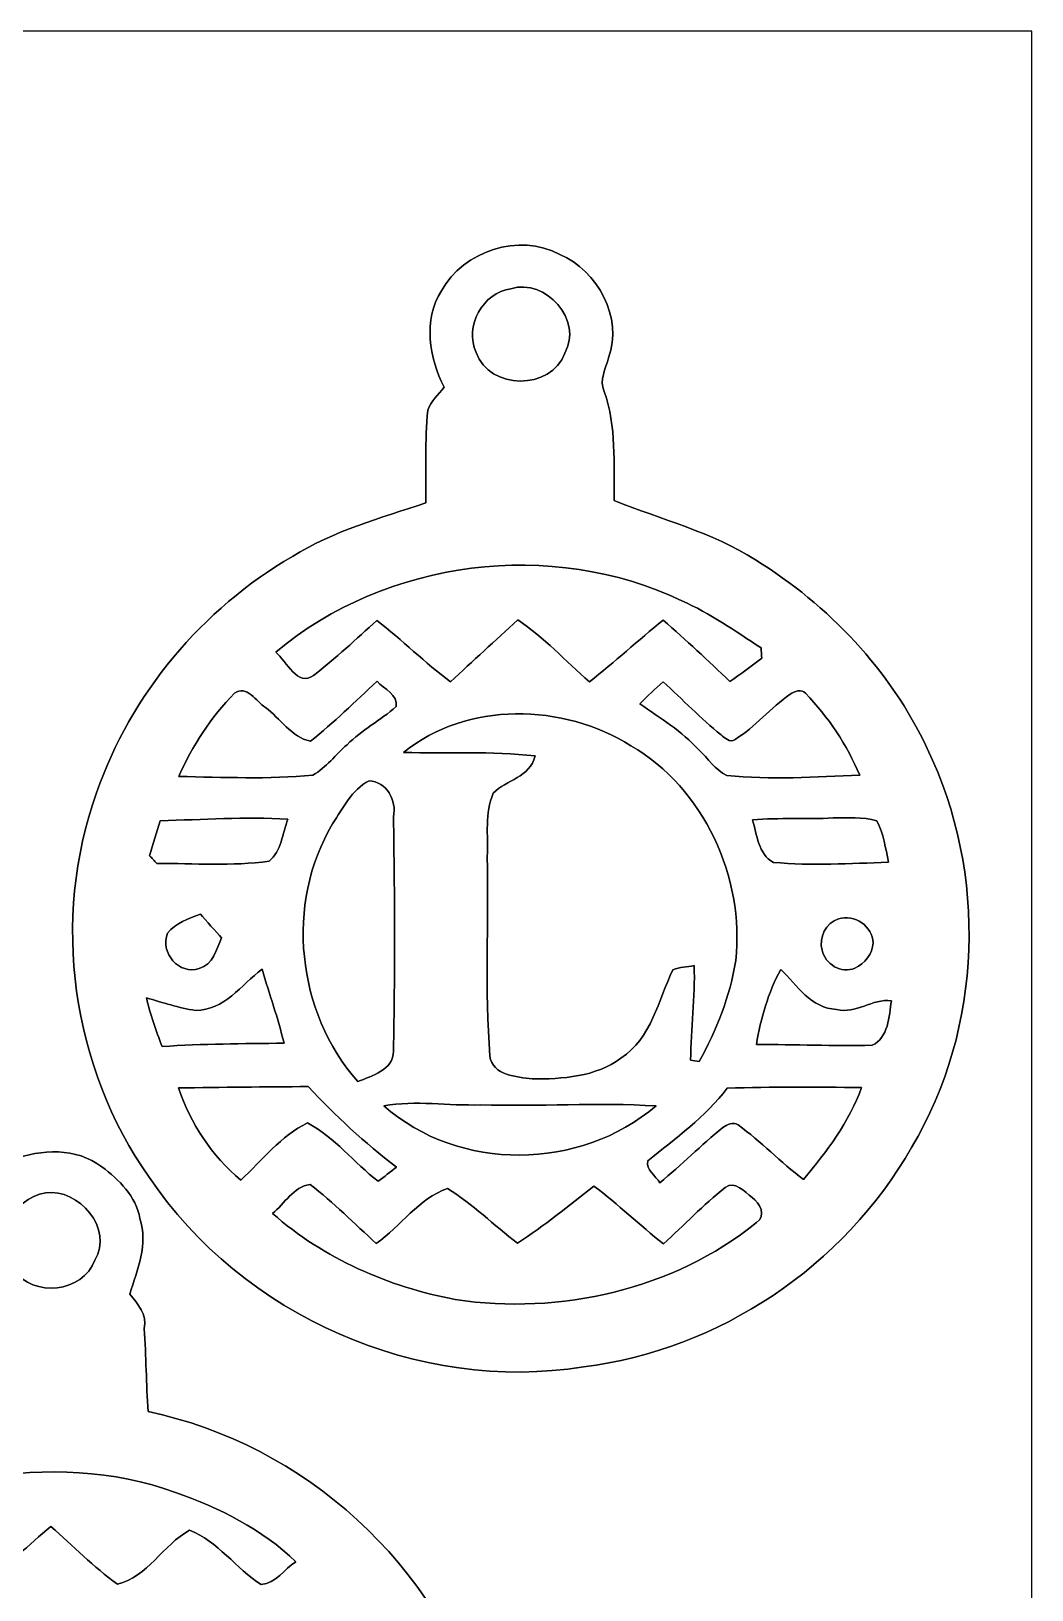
# Model space of a CAD drawing. Header units: centimetres. Extents: x -16.8 to 16.8, y -16.7 to 16.7.
# Drawn here: x 6.98 to 16.77, y 1.41 to 16.67 of the extents above; entities that cross this region are included whole.
import ezdxf

# ---------------------------------------------------------------- set-up
doc = ezdxf.new("R2010")
doc.units = ezdxf.units.CM
doc.header["$MEASUREMENT"] = 0
doc.layers.add('Layer 1', color=7, linetype='Continuous')

msp = doc.modelspace()

# ---------------------------------------------------------------- linework, layer by layer
at = {"layer": 'Layer 1', "color": 7}
for points, knots in [([(-16.77458, 16.66875), (-16.77458, 16.66875), (16.77458, 16.66875), (16.77458, 16.66875), (16.77458, 16.66875), (16.77458, 16.66875), (16.77458, -16.66875), (16.77458, -16.66875), (16.77458, -16.66875), (16.77458, -16.66875), (-16.77458, -16.66875), (-16.77458, -16.66875), (-16.77458, -16.66875), (-16.77458, -16.66875), (-16.77458, 16.66875), (-16.77458, 16.66875), (-16.77458, 16.66875), (-16.77458, 16.66875), (-16.77458, 16.66875), (-16.77458, 16.66875)], [0, 0, 0, 0, 0.16666667, 0.16666667, 0.16666667, 0.16666667, 0.33333333, 0.33333333, 0.33333333, 0.33333333, 0.5, 0.5, 0.5, 0.5, 0.66666667, 0.66666667, 0.66666667, 0.66666667, 1, 1, 1, 1]), ([(10.99397, 14.12593), (10.8144, 13.83982), (10.87508, 13.47047), (11.02078, 13.1826), (11.02078, 13.1826), (10.96398, 13.11134), (10.89272, 13.04643), (10.86132, 12.95859), (10.86132, 12.95859), (10.8331, 12.65767), (10.84509, 12.35392), (10.84157, 12.05159), (10.84157, 12.05159), (10.39707, 11.90166), (9.9374, 11.77854), (9.53558, 11.52772), (9.53558, 11.52772), (8.65223, 11.01302), (7.95373, 10.17976), (7.61824, 9.21279), (7.61824, 9.21279), (7.17374, 7.97666), (7.3727, 6.52321), (8.13329, 5.45147), (8.13329, 5.45147), (9.04346, 4.09434), (10.76819, 3.33375), (12.38462, 3.5941), (12.38462, 3.5941), (13.71247, 3.75849), (14.93696, 4.57976), (15.59807, 5.74287), (15.59807, 5.74287), (16.29551, 6.91197), (16.34172, 8.42469), (15.75012, 9.64671), (15.75012, 9.64671), (15.39311, 10.41329), (14.78421, 11.05112), (14.06913, 11.49385), (14.06913, 11.49385), (13.64368, 11.76549), (13.14838, 11.88649), (12.68554, 12.07488), (12.68554, 12.07488), (12.67813, 12.43083), (12.71305, 12.80125), (12.58746, 13.14132), (12.58746, 13.14132), (12.53949, 13.25245), (12.60193, 13.36569), (12.63156, 13.47223), (12.63156, 13.47223), (12.77444, 13.86558), (12.52396, 14.32207), (12.15425, 14.484), (12.15425, 14.484), (11.75385, 14.69496), (11.20951, 14.51963), (10.99397, 14.12593), (10.99397, 14.12593), (10.99397, 14.12593), (10.99397, 14.12593), (10.99397, 14.12593)], [0, 0, 0, 0, 0.05882353, 0.05882353, 0.05882353, 0.05882353, 0.11764706, 0.11764706, 0.11764706, 0.11764706, 0.17647059, 0.17647059, 0.17647059, 0.17647059, 0.23529412, 0.23529412, 0.23529412, 0.23529412, 0.29411765, 0.29411765, 0.29411765, 0.29411765, 0.35294118, 0.35294118, 0.35294118, 0.35294118, 0.41176471, 0.41176471, 0.41176471, 0.41176471, 0.47058824, 0.47058824, 0.47058824, 0.47058824, 0.52941176, 0.52941176, 0.52941176, 0.52941176, 0.58823529, 0.58823529, 0.58823529, 0.58823529, 0.64705882, 0.64705882, 0.64705882, 0.64705882, 0.70588235, 0.70588235, 0.70588235, 0.70588235, 0.76470588, 0.76470588, 0.76470588, 0.76470588, 0.82352941, 0.82352941, 0.82352941, 0.82352941, 0.88235294, 0.88235294, 0.88235294, 0.88235294, 1, 1, 1, 1]), ([(11.67483, 14.1478), (12.01526, 14.25469), (12.38567, 13.83524), (12.20223, 13.51668), (12.20223, 13.51668), (12.06994, 13.14979), (11.46387, 13.15473), (11.33369, 13.52303), (11.33369, 13.52303), (11.2208, 13.78232), (11.39754, 14.10794), (11.67483, 14.1478)], [0, 0, 0, 0, 0.25, 0.25, 0.25, 0.25, 0.5, 0.5, 0.5, 0.5, 1, 1, 1, 1]), ([(9.37331, 10.59004), (10.45527, 11.49914), (12.07417, 11.7027), (13.34841, 11.0931), (13.34841, 11.0931), (13.62428, 10.97033), (13.87299, 10.79747), (14.12381, 10.63096), (14.12381, 10.63096), (14.12557, 10.60556), (14.1291, 10.55476), (14.13122, 10.52971), (14.13122, 10.52971), (14.02715, 10.45281), (13.92449, 10.37519), (13.81831, 10.30182), (13.81831, 10.30182), (13.60734, 10.50854), (13.38862, 10.70751), (13.16708, 10.9026), (13.16708, 10.9026), (12.92049, 10.70786), (12.69153, 10.49232), (12.44318, 10.30041), (12.44318, 10.30041), (12.2107, 10.50361), (11.99974, 10.73432), (11.74115, 10.90542), (11.74115, 10.90542), (11.52313, 10.70222), (11.29982, 10.50502), (11.08498, 10.29864), (11.08498, 10.29864), (10.83275, 10.48561), (10.6112, 10.70927), (10.3632, 10.90119), (10.3632, 10.90119), (10.16, 10.71774), (9.96033, 10.53006), (9.74372, 10.3632), (9.74372, 10.3632), (9.58497, 10.24326), (9.48126, 10.50114), (9.37331, 10.59004)], [0, 0, 0, 0, 0.08333333, 0.08333333, 0.08333333, 0.08333333, 0.16666667, 0.16666667, 0.16666667, 0.16666667, 0.25, 0.25, 0.25, 0.25, 0.33333333, 0.33333333, 0.33333333, 0.33333333, 0.41666667, 0.41666667, 0.41666667, 0.41666667, 0.5, 0.5, 0.5, 0.5, 0.58333333, 0.58333333, 0.58333333, 0.58333333, 0.66666667, 0.66666667, 0.66666667, 0.66666667, 0.75, 0.75, 0.75, 0.75, 0.83333333, 0.83333333, 0.83333333, 0.83333333, 1, 1, 1, 1]), ([(9.71162, 9.71867), (9.94234, 9.89824), (10.14942, 10.10673), (10.36461, 10.30499), (10.36461, 10.30499), (10.42952, 10.23161), (10.57698, 10.16952), (10.55088, 10.05664), (10.55088, 10.05664), (10.39989, 9.92117), (10.21327, 9.83086), (10.07181, 9.68375), (10.07181, 9.68375), (9.9568, 9.58921), (9.86861, 9.46009), (9.73702, 9.38706), (9.73702, 9.38706), (9.30028, 9.34261), (8.86037, 9.36625), (8.42292, 9.37295), (8.42292, 9.37295), (8.55662, 9.6714), (8.73795, 9.95574), (8.96902, 10.18752), (8.96902, 10.18752), (9.08861, 10.27395), (9.18351, 10.10673), (9.271, 10.04782), (9.271, 10.04782), (9.41634, 9.94304), (9.52571, 9.75713), (9.71162, 9.71867)], [0, 0, 0, 0, 0.11111111, 0.11111111, 0.11111111, 0.11111111, 0.22222222, 0.22222222, 0.22222222, 0.22222222, 0.33333333, 0.33333333, 0.33333333, 0.33333333, 0.44444444, 0.44444444, 0.44444444, 0.44444444, 0.55555556, 0.55555556, 0.55555556, 0.55555556, 0.66666667, 0.66666667, 0.66666667, 0.66666667, 0.77777778, 0.77777778, 0.77777778, 0.77777778, 1, 1, 1, 1]), ([(12.93848, 10.08486), (13.01044, 10.16106), (13.087, 10.23267), (13.16708, 10.30076), (13.16708, 10.30076), (13.35299, 10.12507), (13.53502, 9.9441), (13.73187, 9.77935), (13.73187, 9.77935), (13.77174, 9.75148), (13.81654, 9.69927), (13.86875, 9.73631), (13.86875, 9.73631), (14.06913, 9.85696), (14.218, 10.04499), (14.4085, 10.17905), (14.4085, 10.17905), (14.44978, 10.20904), (14.51963, 10.22985), (14.5602, 10.18752), (14.5602, 10.18752), (14.78351, 9.95609), (14.96201, 9.68128), (15.09042, 9.38636), (15.09042, 9.38636), (14.65686, 9.36731), (14.22012, 9.33873), (13.78797, 9.38283), (13.78797, 9.38283), (13.67472, 9.43857), (13.60417, 9.55111), (13.51351, 9.63401), (13.51351, 9.63401), (13.34982, 9.81816), (13.13639, 9.94269), (12.93848, 10.08486)], [0, 0, 0, 0, 0.1, 0.1, 0.1, 0.1, 0.2, 0.2, 0.2, 0.2, 0.3, 0.3, 0.3, 0.3, 0.4, 0.4, 0.4, 0.4, 0.5, 0.5, 0.5, 0.5, 0.6, 0.6, 0.6, 0.6, 0.7, 0.7, 0.7, 0.7, 0.8, 0.8, 0.8, 0.8, 1, 1, 1, 1]), ([(10.62355, 9.60861), (11.24267, 10.11167), (12.19024, 10.08944), (12.84993, 9.67422), (12.84993, 9.67422), (13.56607, 9.25477), (13.96471, 8.38764), (13.87581, 7.57026), (13.87581, 7.57026), (13.82007, 7.22101), (13.68778, 6.89081), (13.5188, 6.58213), (13.5188, 6.58213), (13.49763, 6.58566), (13.4553, 6.59271), (13.43413, 6.59589), (13.43413, 6.59589), (13.43519, 6.90492), (13.48105, 7.21219), (13.4687, 7.52122), (13.4687, 7.52122), (13.39885, 7.51134), (13.32689, 7.50817), (13.26127, 7.48171), (13.26127, 7.48171), (13.11769, 7.18467), (13.05066, 6.8072), (12.75221, 6.61599), (12.75221, 6.61599), (12.50386, 6.4322), (12.17895, 6.41068), (11.88156, 6.41209), (11.88156, 6.41209), (11.73903, 6.43361), (11.49174, 6.44349), (11.46986, 6.6361), (11.46986, 6.6361), (11.41695, 7.28592), (11.45822, 7.93926), (11.44341, 8.59014), (11.44341, 8.59014), (11.45575, 8.7944), (11.41377, 9.01559), (11.50197, 9.20821), (11.50197, 9.20821), (11.63038, 9.34332), (11.86462, 9.36237), (11.91084, 9.57368), (11.91084, 9.57368), (11.48327, 9.62272), (11.05217, 9.59697), (10.62355, 9.60861)], [0, 0, 0, 0, 0.07142857, 0.07142857, 0.07142857, 0.07142857, 0.14285714, 0.14285714, 0.14285714, 0.14285714, 0.21428571, 0.21428571, 0.21428571, 0.21428571, 0.28571429, 0.28571429, 0.28571429, 0.28571429, 0.35714286, 0.35714286, 0.35714286, 0.35714286, 0.42857143, 0.42857143, 0.42857143, 0.42857143, 0.5, 0.5, 0.5, 0.5, 0.57142857, 0.57142857, 0.57142857, 0.57142857, 0.64285714, 0.64285714, 0.64285714, 0.64285714, 0.71428571, 0.71428571, 0.71428571, 0.71428571, 0.78571429, 0.78571429, 0.78571429, 0.78571429, 0.85714286, 0.85714286, 0.85714286, 0.85714286, 1, 1, 1, 1]), ([(9.92928, 8.90905), (10.02912, 9.06145), (10.11802, 9.24419), (10.28665, 9.33168), (10.28665, 9.33168), (10.45598, 9.32145), (10.56111, 9.13941), (10.52512, 8.97855), (10.52512, 8.97855), (10.53818, 8.21443), (10.53924, 7.4489), (10.52583, 6.68443), (10.52583, 6.68443), (10.52795, 6.50028), (10.31064, 6.44102), (10.17764, 6.38739), (10.17764, 6.38739), (9.57439, 7.06402), (9.46397, 8.12906), (9.92928, 8.90905)], [0, 0, 0, 0, 0.16666667, 0.16666667, 0.16666667, 0.16666667, 0.33333333, 0.33333333, 0.33333333, 0.33333333, 0.5, 0.5, 0.5, 0.5, 0.66666667, 0.66666667, 0.66666667, 0.66666667, 1, 1, 1, 1]), ([(8.24054, 8.93939), (8.65717, 8.95103), (9.07486, 8.98031), (9.49149, 8.95456), (9.49149, 8.95456), (9.43927, 8.81803), (9.42799, 8.64023), (9.30734, 8.54498), (9.30734, 8.54498), (8.94574, 8.49171), (8.57356, 8.52452), (8.20843, 8.52205), (8.20843, 8.52205), (8.1848, 8.5471), (8.16151, 8.57215), (8.13823, 8.59719), (8.13823, 8.59719), (8.17069, 8.71185), (8.20455, 8.82579), (8.24054, 8.93939)], [0, 0, 0, 0, 0.16666667, 0.16666667, 0.16666667, 0.16666667, 0.33333333, 0.33333333, 0.33333333, 0.33333333, 0.5, 0.5, 0.5, 0.5, 0.66666667, 0.66666667, 0.66666667, 0.66666667, 1, 1, 1, 1]), ([(14.03914, 8.94927), (14.30267, 8.97079), (14.56725, 8.95315), (14.83113, 8.96691), (14.83113, 8.96691), (14.97259, 8.96585), (15.11935, 8.98278), (15.25623, 8.93833), (15.25623, 8.93833), (15.32467, 8.8138), (15.3416, 8.67092), (15.37088, 8.53369), (15.37088, 8.53369), (14.99552, 8.52135), (14.61841, 8.49771), (14.24446, 8.53228), (14.24446, 8.53228), (14.09524, 8.60919), (14.08536, 8.80639), (14.03914, 8.94927)], [0, 0, 0, 0, 0.16666667, 0.16666667, 0.16666667, 0.16666667, 0.33333333, 0.33333333, 0.33333333, 0.33333333, 0.5, 0.5, 0.5, 0.5, 0.66666667, 0.66666667, 0.66666667, 0.66666667, 1, 1, 1, 1]), ([(8.31391, 7.83943), (8.39188, 7.94067), (8.52135, 7.97948), (8.63459, 8.02534), (8.63459, 8.02534), (8.6868, 7.96749), (8.79087, 7.85142), (8.84308, 7.79357), (8.84308, 7.79357), (8.79228, 7.68738), (8.76053, 7.52546), (8.62259, 7.49476), (8.62259, 7.49476), (8.43209, 7.42421), (8.23383, 7.64752), (8.31391, 7.83943)], [0, 0, 0, 0, 0.2, 0.2, 0.2, 0.2, 0.4, 0.4, 0.4, 0.4, 0.6, 0.6, 0.6, 0.6, 1, 1, 1, 1]), ([(14.88193, 7.97983), (15.03962, 8.02993), (15.21742, 7.9054), (15.22166, 7.74347), (15.22166, 7.74347), (15.21531, 7.63693), (15.13805, 7.54027), (15.04209, 7.49794), (15.04209, 7.49794), (14.91227, 7.43656), (14.74929, 7.53674), (14.72283, 7.67256), (14.72283, 7.67256), (14.68402, 7.79427), (14.75952, 7.94209), (14.88193, 7.97983)], [0, 0, 0, 0, 0.2, 0.2, 0.2, 0.2, 0.4, 0.4, 0.4, 0.4, 0.6, 0.6, 0.6, 0.6, 1, 1, 1, 1]), ([(8.58802, 7.08272), (8.86777, 7.08343), (9.03534, 7.33213), (9.2389, 7.4863), (9.2389, 7.4863), (9.31016, 7.245), (9.39447, 7.00722), (9.45409, 6.76275), (9.45409, 6.76275), (9.05581, 6.75675), (8.65717, 6.75746), (8.25994, 6.72959), (8.25994, 6.72959), (8.20032, 6.88587), (8.14352, 7.04356), (8.10789, 7.20725), (8.10789, 7.20725), (8.26594, 7.15857), (8.42363, 7.10847), (8.58802, 7.08272)], [0, 0, 0, 0, 0.16666667, 0.16666667, 0.16666667, 0.16666667, 0.33333333, 0.33333333, 0.33333333, 0.33333333, 0.5, 0.5, 0.5, 0.5, 0.66666667, 0.66666667, 0.66666667, 0.66666667, 1, 1, 1, 1]), ([(14.0776, 6.75111), (14.12346, 7.0044), (14.19119, 7.25911), (14.31678, 7.48524), (14.31678, 7.48524), (14.47694, 7.32861), (14.61241, 7.10247), (14.86394, 7.09366), (14.86394, 7.09366), (15.04985, 7.04109), (15.21531, 7.20372), (15.39946, 7.17762), (15.39946, 7.17762), (15.37935, 7.02839), (15.36876, 6.80932), (15.21178, 6.74264), (15.21178, 6.74264), (14.83395, 6.73347), (14.45542, 6.74899), (14.0776, 6.75111)], [0, 0, 0, 0, 0.16666667, 0.16666667, 0.16666667, 0.16666667, 0.33333333, 0.33333333, 0.33333333, 0.33333333, 0.5, 0.5, 0.5, 0.5, 0.66666667, 0.66666667, 0.66666667, 0.66666667, 1, 1, 1, 1]), ([(8.41939, 6.32389), (8.84308, 6.33307), (9.26712, 6.33271), (9.69116, 6.33801), (9.69116, 6.33801), (9.9568, 6.05155), (10.2429, 5.78591), (10.55405, 5.54849), (10.55405, 5.54849), (10.49443, 5.50228), (10.43517, 5.45606), (10.3759, 5.4102), (10.3759, 5.4102), (10.13883, 5.59118), (9.94939, 5.84235), (9.68446, 5.98205), (9.68446, 5.98205), (9.42481, 5.85541), (9.23996, 5.61799), (9.03217, 5.42255), (9.03217, 5.42255), (8.74571, 5.65503), (8.5411, 5.97782), (8.41939, 6.32389)], [0, 0, 0, 0, 0.14285714, 0.14285714, 0.14285714, 0.14285714, 0.28571429, 0.28571429, 0.28571429, 0.28571429, 0.42857143, 0.42857143, 0.42857143, 0.42857143, 0.57142857, 0.57142857, 0.57142857, 0.57142857, 0.71428571, 0.71428571, 0.71428571, 0.71428571, 1, 1, 1, 1]), ([(13.79291, 6.32354), (14.23035, 6.33377), (14.66815, 6.33448), (15.10594, 6.32777), (15.10594, 6.32777), (14.98917, 5.98946), (14.76587, 5.70054), (14.53868, 5.42925), (14.53868, 5.42925), (14.31607, 5.59541), (14.12522, 5.80073), (13.89909, 5.96159), (13.89909, 5.96159), (13.85076, 5.99581), (13.79008, 5.96794), (13.75022, 5.93549), (13.75022, 5.93549), (13.53538, 5.76651), (13.34558, 5.56966), (13.13427, 5.39679), (13.13427, 5.39679), (13.09229, 5.46382), (12.99457, 5.52168), (13.01468, 5.60987), (13.01468, 5.60987), (13.28667, 5.83177), (13.57842, 6.04061), (13.79291, 6.32354)], [0, 0, 0, 0, 0.125, 0.125, 0.125, 0.125, 0.25, 0.25, 0.25, 0.25, 0.375, 0.375, 0.375, 0.375, 0.5, 0.5, 0.5, 0.5, 0.625, 0.625, 0.625, 0.625, 0.75, 0.75, 0.75, 0.75, 1, 1, 1, 1]), ([(10.43058, 6.15068), (10.74349, 6.2036), (11.06135, 6.14856), (11.37708, 6.15844), (11.37708, 6.15844), (11.94929, 6.14116), (12.52326, 6.18349), (13.09546, 6.14821), (13.09546, 6.14821), (12.35428, 5.51427), (11.16471, 5.49804), (10.43058, 6.15068)], [0, 0, 0, 0, 0.25, 0.25, 0.25, 0.25, 0.5, 0.5, 0.5, 0.5, 1, 1, 1, 1]), ([(6.7945, 5.62187), (6.50981, 5.47264), (6.28332, 5.18019), (6.27062, 4.84964), (6.27062, 4.84964), (6.2932, 4.67184), (6.37716, 4.50568), (6.4008, 4.32788), (6.4008, 4.32788), (6.17855, 3.9818), (6.28474, 3.54471), (6.23288, 3.1556), (6.23288, 3.1556), (5.09376, 2.91289), (4.07176, 2.19287), (3.44417, 1.21356), (3.44417, 1.21356), (2.55552, -0.13123), (2.5841, -1.99743), (3.47839, -3.33163), (3.47839, -3.33163), (4.17266, -4.43442), (5.40032, -5.14985), (6.68443, -5.30472), (6.68443, -5.30472), (7.32331, -5.33682), (7.98019, -5.31319), (8.58802, -5.09376), (8.58802, -5.09376), (10.08451, -4.6168), (11.27654, -3.26531), (11.51184, -1.70639), (11.51184, -1.70639), (11.63602, -1.09008), (11.54536, -0.45579), (11.40107, 0.14781), (11.40107, 0.14781), (10.96504, 1.64712), (9.64882, 2.84163), (8.12236, 3.15595), (8.12236, 3.15595), (8.10577, 3.42688), (8.10331, 3.69817), (8.08496, 3.9684), (8.08496, 3.9684), (8.1153, 4.10916), (8.02005, 4.20934), (7.94314, 4.30706), (7.94314, 4.30706), (8.01758, 4.54413), (8.12518, 4.79531), (8.04369, 5.04649), (8.04369, 5.04649), (8.00417, 5.26062), (7.83907, 5.42819), (7.67009, 5.55131), (7.67009, 5.55131), (7.4235, 5.74393), (7.07425, 5.72558), (6.7945, 5.62187), (6.7945, 5.62187), (6.7945, 5.62187), (6.7945, 5.62187), (6.7945, 5.62187)], [0, 0, 0, 0, 0.05882353, 0.05882353, 0.05882353, 0.05882353, 0.11764706, 0.11764706, 0.11764706, 0.11764706, 0.17647059, 0.17647059, 0.17647059, 0.17647059, 0.23529412, 0.23529412, 0.23529412, 0.23529412, 0.29411765, 0.29411765, 0.29411765, 0.29411765, 0.35294118, 0.35294118, 0.35294118, 0.35294118, 0.41176471, 0.41176471, 0.41176471, 0.41176471, 0.47058824, 0.47058824, 0.47058824, 0.47058824, 0.52941176, 0.52941176, 0.52941176, 0.52941176, 0.58823529, 0.58823529, 0.58823529, 0.58823529, 0.64705882, 0.64705882, 0.64705882, 0.64705882, 0.70588235, 0.70588235, 0.70588235, 0.70588235, 0.76470588, 0.76470588, 0.76470588, 0.76470588, 0.82352941, 0.82352941, 0.82352941, 0.82352941, 0.88235294, 0.88235294, 0.88235294, 0.88235294, 1, 1, 1, 1]), ([(7.12047, 5.29766), (7.44573, 5.34247), (7.78827, 4.94453), (7.60307, 4.63903), (7.60307, 4.63903), (7.48171, 4.32047), (7.00299, 4.26438), (6.80544, 4.54731), (6.80544, 4.54731), (6.55955, 4.8066), (6.79626, 5.24757), (7.12047, 5.29766)], [0, 0, 0, 0, 0.25, 0.25, 0.25, 0.25, 0.5, 0.5, 0.5, 0.5, 1, 1, 1, 1]), ([(9.3412, 5.09587), (9.45903, 5.18901), (9.54546, 5.36046), (9.70844, 5.3781), (9.70844, 5.3781), (9.93881, 5.20347), (10.14236, 4.99639), (10.35685, 4.80236), (10.35685, 4.80236), (10.59533, 4.96958), (10.77277, 5.24192), (11.05323, 5.33929), (11.05323, 5.33929), (11.29982, 5.18689), (11.51043, 4.98157), (11.73903, 4.80342), (11.73903, 4.80342), (11.99938, 4.97522), (12.24245, 5.17102), (12.48763, 5.36363), (12.48763, 5.36363), (12.72469, 5.18724), (12.93636, 4.97981), (13.16849, 4.79672), (13.16849, 4.79672), (13.36887, 4.98157), (13.55831, 5.17984), (13.7728, 5.34882), (13.7728, 5.34882), (13.86381, 5.4229), (13.96824, 5.30507), (14.03526, 5.25145), (14.03526, 5.25145), (14.11393, 5.20206), (14.17849, 5.06906), (14.07936, 5.00627), (14.07936, 5.00627), (13.26303, 4.3494), (12.15954, 4.09751), (11.13084, 4.25309), (11.13084, 4.25309), (10.47715, 4.37727), (9.84321, 4.65314), (9.3412, 5.09587)], [0, 0, 0, 0, 0.08333333, 0.08333333, 0.08333333, 0.08333333, 0.16666667, 0.16666667, 0.16666667, 0.16666667, 0.25, 0.25, 0.25, 0.25, 0.33333333, 0.33333333, 0.33333333, 0.33333333, 0.41666667, 0.41666667, 0.41666667, 0.41666667, 0.5, 0.5, 0.5, 0.5, 0.58333333, 0.58333333, 0.58333333, 0.58333333, 0.66666667, 0.66666667, 0.66666667, 0.66666667, 0.75, 0.75, 0.75, 0.75, 0.83333333, 0.83333333, 0.83333333, 0.83333333, 1, 1, 1, 1]), ([(6.48652, 2.51037), (7.12011, 2.60597), (7.78651, 2.58868), (8.39294, 2.36538), (8.39294, 2.36538), (8.81944, 2.21192), (9.24207, 2.00519), (9.5691, 1.68593), (9.5691, 1.68593), (9.45797, 1.61361), (9.37225, 1.47638), (9.23043, 1.46403), (9.23043, 1.46403), (8.98243, 1.61996), (8.80745, 1.88771), (8.52911, 1.99461), (8.52911, 1.99461), (8.27052, 1.85632), (8.11495, 1.53035), (7.82214, 1.4672), (7.82214, 1.4672), (7.58931, 1.63583), (7.38752, 1.84221), (7.17197, 2.03129), (7.17197, 2.03129), (6.9536, 1.85208), (6.75217, 1.65241), (6.52568, 1.48343), (6.52568, 1.48343), (6.47065, 1.44216), (6.40045, 1.48731), (6.36199, 1.52788), (6.36199, 1.52788), (6.15632, 1.6891), (5.96582, 1.86796), (5.76792, 2.03729), (5.76792, 2.03729), (5.55625, 1.84679), (5.36363, 1.62736), (5.12621, 1.46967), (5.12621, 1.46967), (4.97099, 1.46121), (4.86904, 1.61502), (4.78472, 1.72544), (4.78472, 1.72544), (5.28038, 2.11526), (5.85964, 2.41088), (6.48652, 2.51037)], [0, 0, 0, 0, 0.07692308, 0.07692308, 0.07692308, 0.07692308, 0.15384615, 0.15384615, 0.15384615, 0.15384615, 0.23076923, 0.23076923, 0.23076923, 0.23076923, 0.30769231, 0.30769231, 0.30769231, 0.30769231, 0.38461538, 0.38461538, 0.38461538, 0.38461538, 0.46153846, 0.46153846, 0.46153846, 0.46153846, 0.53846154, 0.53846154, 0.53846154, 0.53846154, 0.61538462, 0.61538462, 0.61538462, 0.61538462, 0.69230769, 0.69230769, 0.69230769, 0.69230769, 0.76923077, 0.76923077, 0.76923077, 0.76923077, 0.84615385, 0.84615385, 0.84615385, 0.84615385, 1, 1, 1, 1])]:
    msp.add_open_spline(points, degree=3, knots=knots, dxfattribs=at)
at = {"layer": 'Layer 1', "color": 250}
for points, knots in [([(10.99397, 14.12593), (11.20951, 14.51963), (11.75385, 14.69496), (12.15425, 14.484), (12.15425, 14.484), (12.52396, 14.32207), (12.77444, 13.86558), (12.63156, 13.47223), (12.63156, 13.47223), (12.60193, 13.36569), (12.53949, 13.25245), (12.58746, 13.14132), (12.58746, 13.14132), (12.71305, 12.80125), (12.67813, 12.43083), (12.68554, 12.07488), (12.68554, 12.07488), (13.14838, 11.88649), (13.64368, 11.76549), (14.06913, 11.49385), (14.06913, 11.49385), (14.78421, 11.05112), (15.39311, 10.41329), (15.75012, 9.64671), (15.75012, 9.64671), (16.34172, 8.42469), (16.29551, 6.91197), (15.59807, 5.74287), (15.59807, 5.74287), (14.93696, 4.57976), (13.71247, 3.75849), (12.38462, 3.5941), (12.38462, 3.5941), (10.76819, 3.33375), (9.04346, 4.09434), (8.13329, 5.45147), (8.13329, 5.45147), (7.3727, 6.52321), (7.17374, 7.97666), (7.61824, 9.21279), (7.61824, 9.21279), (7.95373, 10.17976), (8.65223, 11.01302), (9.53558, 11.52772), (9.53558, 11.52772), (9.9374, 11.77854), (10.39707, 11.90166), (10.84157, 12.05159), (10.84157, 12.05159), (10.84509, 12.35392), (10.8331, 12.65767), (10.86132, 12.95859), (10.86132, 12.95859), (10.89272, 13.04643), (10.96398, 13.11134), (11.02078, 13.1826), (11.02078, 13.1826), (10.87508, 13.47047), (10.8144, 13.83982), (10.99397, 14.12593), (10.99397, 14.12593), (10.99397, 14.12593), (10.99397, 14.12593), (10.99397, 14.12593)], [0, 0, 0, 0, 0.05882353, 0.05882353, 0.05882353, 0.05882353, 0.11764706, 0.11764706, 0.11764706, 0.11764706, 0.17647059, 0.17647059, 0.17647059, 0.17647059, 0.23529412, 0.23529412, 0.23529412, 0.23529412, 0.29411765, 0.29411765, 0.29411765, 0.29411765, 0.35294118, 0.35294118, 0.35294118, 0.35294118, 0.41176471, 0.41176471, 0.41176471, 0.41176471, 0.47058824, 0.47058824, 0.47058824, 0.47058824, 0.52941176, 0.52941176, 0.52941176, 0.52941176, 0.58823529, 0.58823529, 0.58823529, 0.58823529, 0.64705882, 0.64705882, 0.64705882, 0.64705882, 0.70588235, 0.70588235, 0.70588235, 0.70588235, 0.76470588, 0.76470588, 0.76470588, 0.76470588, 0.82352941, 0.82352941, 0.82352941, 0.82352941, 0.88235294, 0.88235294, 0.88235294, 0.88235294, 1, 1, 1, 1]), ([(11.67483, 14.1478), (11.39754, 14.10794), (11.2208, 13.78232), (11.33369, 13.52303), (11.33369, 13.52303), (11.46387, 13.15473), (12.06994, 13.14979), (12.20223, 13.51668), (12.20223, 13.51668), (12.38567, 13.83524), (12.01526, 14.25469), (11.67483, 14.1478), (11.67483, 14.1478), (11.67483, 14.1478), (11.67483, 14.1478), (11.67483, 14.1478)], [0, 0, 0, 0, 0.2, 0.2, 0.2, 0.2, 0.4, 0.4, 0.4, 0.4, 0.6, 0.6, 0.6, 0.6, 1, 1, 1, 1]), ([(9.37331, 10.59004), (9.48126, 10.50114), (9.58497, 10.24326), (9.74372, 10.3632), (9.74372, 10.3632), (9.96033, 10.53006), (10.16, 10.71774), (10.3632, 10.90119), (10.3632, 10.90119), (10.6112, 10.70927), (10.83275, 10.48561), (11.08498, 10.29864), (11.08498, 10.29864), (11.29982, 10.50502), (11.52313, 10.70222), (11.74115, 10.90542), (11.74115, 10.90542), (11.99974, 10.73432), (12.2107, 10.50361), (12.44318, 10.30041), (12.44318, 10.30041), (12.69153, 10.49232), (12.92049, 10.70786), (13.16708, 10.9026), (13.16708, 10.9026), (13.38862, 10.70751), (13.60734, 10.50854), (13.81831, 10.30182), (13.81831, 10.30182), (13.92449, 10.37519), (14.02715, 10.45281), (14.13122, 10.52971), (14.13122, 10.52971), (14.1291, 10.55476), (14.12557, 10.60556), (14.12381, 10.63096), (14.12381, 10.63096), (13.87299, 10.79747), (13.62428, 10.97033), (13.34841, 11.0931), (13.34841, 11.0931), (12.07417, 11.7027), (10.45527, 11.49914), (9.37331, 10.59004), (9.37331, 10.59004), (9.37331, 10.59004), (9.37331, 10.59004), (9.37331, 10.59004)], [0, 0, 0, 0, 0.07692308, 0.07692308, 0.07692308, 0.07692308, 0.15384615, 0.15384615, 0.15384615, 0.15384615, 0.23076923, 0.23076923, 0.23076923, 0.23076923, 0.30769231, 0.30769231, 0.30769231, 0.30769231, 0.38461538, 0.38461538, 0.38461538, 0.38461538, 0.46153846, 0.46153846, 0.46153846, 0.46153846, 0.53846154, 0.53846154, 0.53846154, 0.53846154, 0.61538462, 0.61538462, 0.61538462, 0.61538462, 0.69230769, 0.69230769, 0.69230769, 0.69230769, 0.76923077, 0.76923077, 0.76923077, 0.76923077, 0.84615385, 0.84615385, 0.84615385, 0.84615385, 1, 1, 1, 1]), ([(9.71162, 9.71867), (9.52571, 9.75713), (9.41634, 9.94304), (9.271, 10.04782), (9.271, 10.04782), (9.18351, 10.10673), (9.08861, 10.27395), (8.96902, 10.18752), (8.96902, 10.18752), (8.73795, 9.95574), (8.55662, 9.6714), (8.42292, 9.37295), (8.42292, 9.37295), (8.86037, 9.36625), (9.30028, 9.34261), (9.73702, 9.38706), (9.73702, 9.38706), (9.86861, 9.46009), (9.9568, 9.58921), (10.07181, 9.68375), (10.07181, 9.68375), (10.21327, 9.83086), (10.39989, 9.92117), (10.55088, 10.05664), (10.55088, 10.05664), (10.57698, 10.16952), (10.42952, 10.23161), (10.36461, 10.30499), (10.36461, 10.30499), (10.14942, 10.10673), (9.94234, 9.89824), (9.71162, 9.71867), (9.71162, 9.71867), (9.71162, 9.71867), (9.71162, 9.71867), (9.71162, 9.71867)], [0, 0, 0, 0, 0.1, 0.1, 0.1, 0.1, 0.2, 0.2, 0.2, 0.2, 0.3, 0.3, 0.3, 0.3, 0.4, 0.4, 0.4, 0.4, 0.5, 0.5, 0.5, 0.5, 0.6, 0.6, 0.6, 0.6, 0.7, 0.7, 0.7, 0.7, 0.8, 0.8, 0.8, 0.8, 1, 1, 1, 1]), ([(12.93848, 10.08486), (13.13639, 9.94269), (13.34982, 9.81816), (13.51351, 9.63401), (13.51351, 9.63401), (13.60417, 9.55111), (13.67472, 9.43857), (13.78797, 9.38283), (13.78797, 9.38283), (14.22012, 9.33873), (14.65686, 9.36731), (15.09042, 9.38636), (15.09042, 9.38636), (14.96201, 9.68128), (14.78351, 9.95609), (14.5602, 10.18752), (14.5602, 10.18752), (14.51963, 10.22985), (14.44978, 10.20904), (14.4085, 10.17905), (14.4085, 10.17905), (14.218, 10.04499), (14.06913, 9.85696), (13.86875, 9.73631), (13.86875, 9.73631), (13.81654, 9.69927), (13.77174, 9.75148), (13.73187, 9.77935), (13.73187, 9.77935), (13.53502, 9.9441), (13.35299, 10.12507), (13.16708, 10.30076), (13.16708, 10.30076), (13.087, 10.23267), (13.01044, 10.16106), (12.93848, 10.08486), (12.93848, 10.08486), (12.93848, 10.08486), (12.93848, 10.08486), (12.93848, 10.08486)], [0, 0, 0, 0, 0.09090909, 0.09090909, 0.09090909, 0.09090909, 0.18181818, 0.18181818, 0.18181818, 0.18181818, 0.27272727, 0.27272727, 0.27272727, 0.27272727, 0.36363636, 0.36363636, 0.36363636, 0.36363636, 0.45454545, 0.45454545, 0.45454545, 0.45454545, 0.54545455, 0.54545455, 0.54545455, 0.54545455, 0.63636364, 0.63636364, 0.63636364, 0.63636364, 0.72727273, 0.72727273, 0.72727273, 0.72727273, 0.81818182, 0.81818182, 0.81818182, 0.81818182, 1, 1, 1, 1]), ([(10.62355, 9.60861), (11.05217, 9.59697), (11.48327, 9.62272), (11.91084, 9.57368), (11.91084, 9.57368), (11.86462, 9.36237), (11.63038, 9.34332), (11.50197, 9.20821), (11.50197, 9.20821), (11.41377, 9.01559), (11.45575, 8.7944), (11.44341, 8.59014), (11.44341, 8.59014), (11.45822, 7.93926), (11.41695, 7.28592), (11.46986, 6.6361), (11.46986, 6.6361), (11.49174, 6.44349), (11.73903, 6.43361), (11.88156, 6.41209), (11.88156, 6.41209), (12.17895, 6.41068), (12.50386, 6.4322), (12.75221, 6.61599), (12.75221, 6.61599), (13.05066, 6.8072), (13.11769, 7.18467), (13.26127, 7.48171), (13.26127, 7.48171), (13.32689, 7.50817), (13.39885, 7.51134), (13.4687, 7.52122), (13.4687, 7.52122), (13.48105, 7.21219), (13.43519, 6.90492), (13.43413, 6.59589), (13.43413, 6.59589), (13.4553, 6.59271), (13.49763, 6.58566), (13.5188, 6.58213), (13.5188, 6.58213), (13.68778, 6.89081), (13.82007, 7.22101), (13.87581, 7.57026), (13.87581, 7.57026), (13.96471, 8.38764), (13.56607, 9.25477), (12.84993, 9.67422), (12.84993, 9.67422), (12.19024, 10.08944), (11.24267, 10.11167), (10.62355, 9.60861), (10.62355, 9.60861), (10.62355, 9.60861), (10.62355, 9.60861), (10.62355, 9.60861)], [0, 0, 0, 0, 0.06666667, 0.06666667, 0.06666667, 0.06666667, 0.13333333, 0.13333333, 0.13333333, 0.13333333, 0.2, 0.2, 0.2, 0.2, 0.26666667, 0.26666667, 0.26666667, 0.26666667, 0.33333333, 0.33333333, 0.33333333, 0.33333333, 0.4, 0.4, 0.4, 0.4, 0.46666667, 0.46666667, 0.46666667, 0.46666667, 0.53333333, 0.53333333, 0.53333333, 0.53333333, 0.6, 0.6, 0.6, 0.6, 0.66666667, 0.66666667, 0.66666667, 0.66666667, 0.73333333, 0.73333333, 0.73333333, 0.73333333, 0.8, 0.8, 0.8, 0.8, 0.86666667, 0.86666667, 0.86666667, 0.86666667, 1, 1, 1, 1]), ([(9.92928, 8.90905), (9.46397, 8.12906), (9.57439, 7.06402), (10.17764, 6.38739), (10.17764, 6.38739), (10.31064, 6.44102), (10.52795, 6.50028), (10.52583, 6.68443), (10.52583, 6.68443), (10.53924, 7.4489), (10.53818, 8.21443), (10.52512, 8.97855), (10.52512, 8.97855), (10.56111, 9.13941), (10.45598, 9.32145), (10.28665, 9.33168), (10.28665, 9.33168), (10.11802, 9.24419), (10.02912, 9.06145), (9.92928, 8.90905), (9.92928, 8.90905), (9.92928, 8.90905), (9.92928, 8.90905), (9.92928, 8.90905)], [0, 0, 0, 0, 0.14285714, 0.14285714, 0.14285714, 0.14285714, 0.28571429, 0.28571429, 0.28571429, 0.28571429, 0.42857143, 0.42857143, 0.42857143, 0.42857143, 0.57142857, 0.57142857, 0.57142857, 0.57142857, 0.71428571, 0.71428571, 0.71428571, 0.71428571, 1, 1, 1, 1]), ([(8.24054, 8.93939), (8.20455, 8.82579), (8.17069, 8.71185), (8.13823, 8.59719), (8.13823, 8.59719), (8.16151, 8.57215), (8.1848, 8.5471), (8.20843, 8.52205), (8.20843, 8.52205), (8.57356, 8.52452), (8.94574, 8.49171), (9.30734, 8.54498), (9.30734, 8.54498), (9.42799, 8.64023), (9.43927, 8.81803), (9.49149, 8.95456), (9.49149, 8.95456), (9.07486, 8.98031), (8.65717, 8.95103), (8.24054, 8.93939), (8.24054, 8.93939), (8.24054, 8.93939), (8.24054, 8.93939), (8.24054, 8.93939)], [0, 0, 0, 0, 0.14285714, 0.14285714, 0.14285714, 0.14285714, 0.28571429, 0.28571429, 0.28571429, 0.28571429, 0.42857143, 0.42857143, 0.42857143, 0.42857143, 0.57142857, 0.57142857, 0.57142857, 0.57142857, 0.71428571, 0.71428571, 0.71428571, 0.71428571, 1, 1, 1, 1]), ([(14.03914, 8.94927), (14.08536, 8.80639), (14.09524, 8.60919), (14.24446, 8.53228), (14.24446, 8.53228), (14.61841, 8.49771), (14.99552, 8.52135), (15.37088, 8.53369), (15.37088, 8.53369), (15.3416, 8.67092), (15.32467, 8.8138), (15.25623, 8.93833), (15.25623, 8.93833), (15.11935, 8.98278), (14.97259, 8.96585), (14.83113, 8.96691), (14.83113, 8.96691), (14.56725, 8.95315), (14.30267, 8.97079), (14.03914, 8.94927), (14.03914, 8.94927), (14.03914, 8.94927), (14.03914, 8.94927), (14.03914, 8.94927)], [0, 0, 0, 0, 0.14285714, 0.14285714, 0.14285714, 0.14285714, 0.28571429, 0.28571429, 0.28571429, 0.28571429, 0.42857143, 0.42857143, 0.42857143, 0.42857143, 0.57142857, 0.57142857, 0.57142857, 0.57142857, 0.71428571, 0.71428571, 0.71428571, 0.71428571, 1, 1, 1, 1]), ([(8.31391, 7.83943), (8.23383, 7.64752), (8.43209, 7.42421), (8.62259, 7.49476), (8.62259, 7.49476), (8.76053, 7.52546), (8.79228, 7.68738), (8.84308, 7.79357), (8.84308, 7.79357), (8.79087, 7.85142), (8.6868, 7.96749), (8.63459, 8.02534), (8.63459, 8.02534), (8.52135, 7.97948), (8.39188, 7.94067), (8.31391, 7.83943), (8.31391, 7.83943), (8.31391, 7.83943), (8.31391, 7.83943), (8.31391, 7.83943)], [0, 0, 0, 0, 0.16666667, 0.16666667, 0.16666667, 0.16666667, 0.33333333, 0.33333333, 0.33333333, 0.33333333, 0.5, 0.5, 0.5, 0.5, 0.66666667, 0.66666667, 0.66666667, 0.66666667, 1, 1, 1, 1]), ([(14.88193, 7.97983), (14.75952, 7.94209), (14.68402, 7.79427), (14.72283, 7.67256), (14.72283, 7.67256), (14.74929, 7.53674), (14.91227, 7.43656), (15.04209, 7.49794), (15.04209, 7.49794), (15.13805, 7.54027), (15.21531, 7.63693), (15.22166, 7.74347), (15.22166, 7.74347), (15.21742, 7.9054), (15.03962, 8.02993), (14.88193, 7.97983), (14.88193, 7.97983), (14.88193, 7.97983), (14.88193, 7.97983), (14.88193, 7.97983)], [0, 0, 0, 0, 0.16666667, 0.16666667, 0.16666667, 0.16666667, 0.33333333, 0.33333333, 0.33333333, 0.33333333, 0.5, 0.5, 0.5, 0.5, 0.66666667, 0.66666667, 0.66666667, 0.66666667, 1, 1, 1, 1]), ([(8.58802, 7.08272), (8.42363, 7.10847), (8.26594, 7.15857), (8.10789, 7.20725), (8.10789, 7.20725), (8.14352, 7.04356), (8.20032, 6.88587), (8.25994, 6.72959), (8.25994, 6.72959), (8.65717, 6.75746), (9.05581, 6.75675), (9.45409, 6.76275), (9.45409, 6.76275), (9.39447, 7.00722), (9.31016, 7.245), (9.2389, 7.4863), (9.2389, 7.4863), (9.03534, 7.33213), (8.86777, 7.08343), (8.58802, 7.08272), (8.58802, 7.08272), (8.58802, 7.08272), (8.58802, 7.08272), (8.58802, 7.08272)], [0, 0, 0, 0, 0.14285714, 0.14285714, 0.14285714, 0.14285714, 0.28571429, 0.28571429, 0.28571429, 0.28571429, 0.42857143, 0.42857143, 0.42857143, 0.42857143, 0.57142857, 0.57142857, 0.57142857, 0.57142857, 0.71428571, 0.71428571, 0.71428571, 0.71428571, 1, 1, 1, 1]), ([(14.0776, 6.75111), (14.45542, 6.74899), (14.83395, 6.73347), (15.21178, 6.74264), (15.21178, 6.74264), (15.36876, 6.80932), (15.37935, 7.02839), (15.39946, 7.17762), (15.39946, 7.17762), (15.21531, 7.20372), (15.04985, 7.04109), (14.86394, 7.09366), (14.86394, 7.09366), (14.61241, 7.10247), (14.47694, 7.32861), (14.31678, 7.48524), (14.31678, 7.48524), (14.19119, 7.25911), (14.12346, 7.0044), (14.0776, 6.75111), (14.0776, 6.75111), (14.0776, 6.75111), (14.0776, 6.75111), (14.0776, 6.75111)], [0, 0, 0, 0, 0.14285714, 0.14285714, 0.14285714, 0.14285714, 0.28571429, 0.28571429, 0.28571429, 0.28571429, 0.42857143, 0.42857143, 0.42857143, 0.42857143, 0.57142857, 0.57142857, 0.57142857, 0.57142857, 0.71428571, 0.71428571, 0.71428571, 0.71428571, 1, 1, 1, 1]), ([(8.41939, 6.32389), (8.5411, 5.97782), (8.74571, 5.65503), (9.03217, 5.42255), (9.03217, 5.42255), (9.23996, 5.61799), (9.42481, 5.85541), (9.68446, 5.98205), (9.68446, 5.98205), (9.94939, 5.84235), (10.13883, 5.59118), (10.3759, 5.4102), (10.3759, 5.4102), (10.43517, 5.45606), (10.49443, 5.50228), (10.55405, 5.54849), (10.55405, 5.54849), (10.2429, 5.78591), (9.9568, 6.05155), (9.69116, 6.33801), (9.69116, 6.33801), (9.26712, 6.33271), (8.84308, 6.33307), (8.41939, 6.32389), (8.41939, 6.32389), (8.41939, 6.32389), (8.41939, 6.32389), (8.41939, 6.32389)], [0, 0, 0, 0, 0.125, 0.125, 0.125, 0.125, 0.25, 0.25, 0.25, 0.25, 0.375, 0.375, 0.375, 0.375, 0.5, 0.5, 0.5, 0.5, 0.625, 0.625, 0.625, 0.625, 0.75, 0.75, 0.75, 0.75, 1, 1, 1, 1]), ([(13.79291, 6.32354), (13.57842, 6.04061), (13.28667, 5.83177), (13.01468, 5.60987), (13.01468, 5.60987), (12.99457, 5.52168), (13.09229, 5.46382), (13.13427, 5.39679), (13.13427, 5.39679), (13.34558, 5.56966), (13.53538, 5.76651), (13.75022, 5.93549), (13.75022, 5.93549), (13.79008, 5.96794), (13.85076, 5.99581), (13.89909, 5.96159), (13.89909, 5.96159), (14.12522, 5.80073), (14.31607, 5.59541), (14.53868, 5.42925), (14.53868, 5.42925), (14.76587, 5.70054), (14.98917, 5.98946), (15.10594, 6.32777), (15.10594, 6.32777), (14.66815, 6.33448), (14.23035, 6.33377), (13.79291, 6.32354), (13.79291, 6.32354), (13.79291, 6.32354), (13.79291, 6.32354), (13.79291, 6.32354)], [0, 0, 0, 0, 0.11111111, 0.11111111, 0.11111111, 0.11111111, 0.22222222, 0.22222222, 0.22222222, 0.22222222, 0.33333333, 0.33333333, 0.33333333, 0.33333333, 0.44444444, 0.44444444, 0.44444444, 0.44444444, 0.55555556, 0.55555556, 0.55555556, 0.55555556, 0.66666667, 0.66666667, 0.66666667, 0.66666667, 0.77777778, 0.77777778, 0.77777778, 0.77777778, 1, 1, 1, 1]), ([(10.43058, 6.15068), (11.16471, 5.49804), (12.35428, 5.51427), (13.09546, 6.14821), (13.09546, 6.14821), (12.52326, 6.18349), (11.94929, 6.14116), (11.37708, 6.15844), (11.37708, 6.15844), (11.06135, 6.14856), (10.74349, 6.2036), (10.43058, 6.15068), (10.43058, 6.15068), (10.43058, 6.15068), (10.43058, 6.15068), (10.43058, 6.15068)], [0, 0, 0, 0, 0.2, 0.2, 0.2, 0.2, 0.4, 0.4, 0.4, 0.4, 0.6, 0.6, 0.6, 0.6, 1, 1, 1, 1]), ([(6.7945, 5.62187), (7.07425, 5.72558), (7.4235, 5.74393), (7.67009, 5.55131), (7.67009, 5.55131), (7.83907, 5.42819), (8.00417, 5.26062), (8.04369, 5.04649), (8.04369, 5.04649), (8.12518, 4.79531), (8.01758, 4.54413), (7.94314, 4.30706), (7.94314, 4.30706), (8.02005, 4.20934), (8.1153, 4.10916), (8.08496, 3.9684), (8.08496, 3.9684), (8.10331, 3.69817), (8.10577, 3.42688), (8.12236, 3.15595), (8.12236, 3.15595), (9.64882, 2.84163), (10.96504, 1.64712), (11.40107, 0.14781), (11.40107, 0.14781), (11.54536, -0.45579), (11.63602, -1.09008), (11.51184, -1.70639), (11.51184, -1.70639), (11.27654, -3.26531), (10.08451, -4.6168), (8.58802, -5.09376), (8.58802, -5.09376), (7.98019, -5.31319), (7.32331, -5.33682), (6.68443, -5.30472), (6.68443, -5.30472), (5.40032, -5.14985), (4.17266, -4.43442), (3.47839, -3.33163), (3.47839, -3.33163), (2.5841, -1.99743), (2.55552, -0.13123), (3.44417, 1.21356), (3.44417, 1.21356), (4.07176, 2.19287), (5.09376, 2.91289), (6.23288, 3.1556), (6.23288, 3.1556), (6.28474, 3.54471), (6.17855, 3.9818), (6.4008, 4.32788), (6.4008, 4.32788), (6.37716, 4.50568), (6.2932, 4.67184), (6.27062, 4.84964), (6.27062, 4.84964), (6.28332, 5.18019), (6.50981, 5.47264), (6.7945, 5.62187), (6.7945, 5.62187), (6.7945, 5.62187), (6.7945, 5.62187), (6.7945, 5.62187)], [0, 0, 0, 0, 0.05882353, 0.05882353, 0.05882353, 0.05882353, 0.11764706, 0.11764706, 0.11764706, 0.11764706, 0.17647059, 0.17647059, 0.17647059, 0.17647059, 0.23529412, 0.23529412, 0.23529412, 0.23529412, 0.29411765, 0.29411765, 0.29411765, 0.29411765, 0.35294118, 0.35294118, 0.35294118, 0.35294118, 0.41176471, 0.41176471, 0.41176471, 0.41176471, 0.47058824, 0.47058824, 0.47058824, 0.47058824, 0.52941176, 0.52941176, 0.52941176, 0.52941176, 0.58823529, 0.58823529, 0.58823529, 0.58823529, 0.64705882, 0.64705882, 0.64705882, 0.64705882, 0.70588235, 0.70588235, 0.70588235, 0.70588235, 0.76470588, 0.76470588, 0.76470588, 0.76470588, 0.82352941, 0.82352941, 0.82352941, 0.82352941, 0.88235294, 0.88235294, 0.88235294, 0.88235294, 1, 1, 1, 1]), ([(7.12047, 5.29766), (6.79626, 5.24757), (6.55955, 4.8066), (6.80544, 4.54731), (6.80544, 4.54731), (7.00299, 4.26438), (7.48171, 4.32047), (7.60307, 4.63903), (7.60307, 4.63903), (7.78827, 4.94453), (7.44573, 5.34247), (7.12047, 5.29766), (7.12047, 5.29766), (7.12047, 5.29766), (7.12047, 5.29766), (7.12047, 5.29766)], [0, 0, 0, 0, 0.2, 0.2, 0.2, 0.2, 0.4, 0.4, 0.4, 0.4, 0.6, 0.6, 0.6, 0.6, 1, 1, 1, 1]), ([(9.3412, 5.09587), (9.84321, 4.65314), (10.47715, 4.37727), (11.13084, 4.25309), (11.13084, 4.25309), (12.15954, 4.09751), (13.26303, 4.3494), (14.07936, 5.00627), (14.07936, 5.00627), (14.17849, 5.06906), (14.11393, 5.20206), (14.03526, 5.25145), (14.03526, 5.25145), (13.96824, 5.30507), (13.86381, 5.4229), (13.7728, 5.34882), (13.7728, 5.34882), (13.55831, 5.17984), (13.36887, 4.98157), (13.16849, 4.79672), (13.16849, 4.79672), (12.93636, 4.97981), (12.72469, 5.18724), (12.48763, 5.36363), (12.48763, 5.36363), (12.24245, 5.17102), (11.99938, 4.97522), (11.73903, 4.80342), (11.73903, 4.80342), (11.51043, 4.98157), (11.29982, 5.18689), (11.05323, 5.33929), (11.05323, 5.33929), (10.77277, 5.24192), (10.59533, 4.96958), (10.35685, 4.80236), (10.35685, 4.80236), (10.14236, 4.99639), (9.93881, 5.20347), (9.70844, 5.3781), (9.70844, 5.3781), (9.54546, 5.36046), (9.45903, 5.18901), (9.3412, 5.09587)], [0, 0, 0, 0, 0.08333333, 0.08333333, 0.08333333, 0.08333333, 0.16666667, 0.16666667, 0.16666667, 0.16666667, 0.25, 0.25, 0.25, 0.25, 0.33333333, 0.33333333, 0.33333333, 0.33333333, 0.41666667, 0.41666667, 0.41666667, 0.41666667, 0.5, 0.5, 0.5, 0.5, 0.58333333, 0.58333333, 0.58333333, 0.58333333, 0.66666667, 0.66666667, 0.66666667, 0.66666667, 0.75, 0.75, 0.75, 0.75, 0.83333333, 0.83333333, 0.83333333, 0.83333333, 1, 1, 1, 1]), ([(6.48652, 2.51037), (5.85964, 2.41088), (5.28038, 2.11526), (4.78472, 1.72544), (4.78472, 1.72544), (4.86904, 1.61502), (4.97099, 1.46121), (5.12621, 1.46967), (5.12621, 1.46967), (5.36363, 1.62736), (5.55625, 1.84679), (5.76792, 2.03729), (5.76792, 2.03729), (5.96582, 1.86796), (6.15632, 1.6891), (6.36199, 1.52788), (6.36199, 1.52788), (6.40045, 1.48731), (6.47065, 1.44216), (6.52568, 1.48343), (6.52568, 1.48343), (6.75217, 1.65241), (6.9536, 1.85208), (7.17197, 2.03129), (7.17197, 2.03129), (7.38752, 1.84221), (7.58931, 1.63583), (7.82214, 1.4672), (7.82214, 1.4672), (8.11495, 1.53035), (8.27052, 1.85632), (8.52911, 1.99461), (8.52911, 1.99461), (8.80745, 1.88771), (8.98243, 1.61996), (9.23043, 1.46403), (9.23043, 1.46403), (9.37225, 1.47638), (9.45797, 1.61361), (9.5691, 1.68593), (9.5691, 1.68593), (9.24207, 2.00519), (8.81944, 2.21192), (8.39294, 2.36538), (8.39294, 2.36538), (7.78651, 2.58868), (7.12011, 2.60597), (6.48652, 2.51037), (6.48652, 2.51037), (6.48652, 2.51037), (6.48652, 2.51037), (6.48652, 2.51037)], [0, 0, 0, 0, 0.07142857, 0.07142857, 0.07142857, 0.07142857, 0.14285714, 0.14285714, 0.14285714, 0.14285714, 0.21428571, 0.21428571, 0.21428571, 0.21428571, 0.28571429, 0.28571429, 0.28571429, 0.28571429, 0.35714286, 0.35714286, 0.35714286, 0.35714286, 0.42857143, 0.42857143, 0.42857143, 0.42857143, 0.5, 0.5, 0.5, 0.5, 0.57142857, 0.57142857, 0.57142857, 0.57142857, 0.64285714, 0.64285714, 0.64285714, 0.64285714, 0.71428571, 0.71428571, 0.71428571, 0.71428571, 0.78571429, 0.78571429, 0.78571429, 0.78571429, 0.85714286, 0.85714286, 0.85714286, 0.85714286, 1, 1, 1, 1])]:
    msp.add_open_spline(points, degree=3, knots=knots, dxfattribs=at)

doc.saveas('drawing.dxf')
